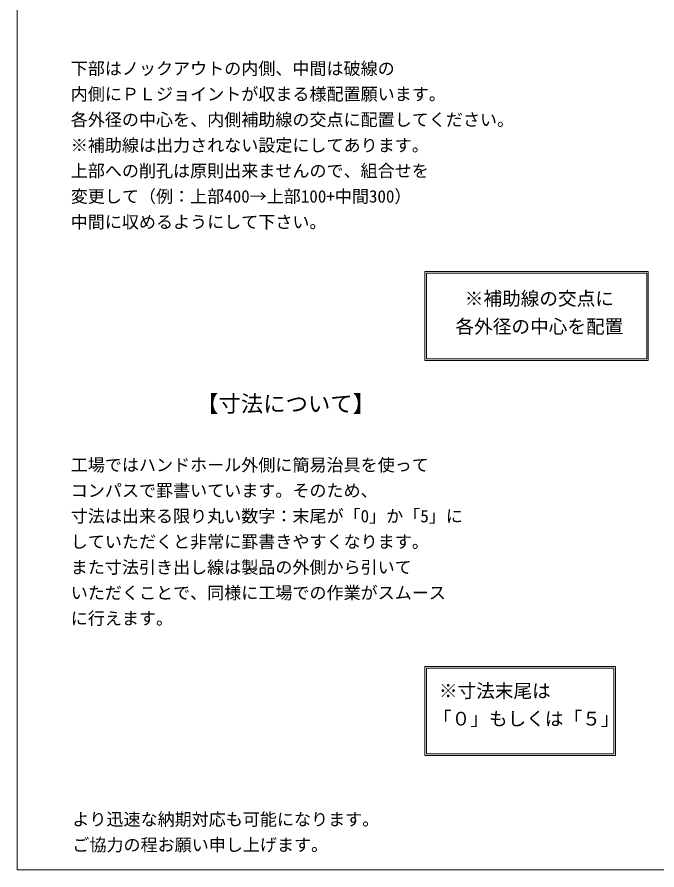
# Model space of a CAD drawing. Units: millimetres, scale not verified. Extents: x -4890 to 4890, y -2327 to 2327.
# Drawn here: x -4890 to -2944, y -1948 to 646 of the extents above; entities that cross this region are included whole.
import ezdxf
from ezdxf.enums import TextEntityAlignment as Align

# ---------------------------------------------------------------- set-up
doc = ezdxf.new("R2010")
doc.units = ezdxf.units.MM
doc.header["$LTSCALE"] = 10
for name, color, linetype, lineweight in [('0-2_waku', 7, 'Continuous', 18), ('0-9_uchigawa', 6, 'Continuous', 18), ('0-E_文字１', 7, 'Continuous', 18)]:
    doc.layers.add(name, color=color, linetype=linetype, lineweight=lineweight)
doc.styles.add('ＭＳ ゴシック', font='')
doc.styles.get('ＭＳ ゴシック').set_extended_font_data('MS Gothic')

msp = doc.modelspace()

# ---------------------------------------------------------------- linework, layer by layer
at = {"layer": '0-2_waku'}
for p, q in [((-4890.06, 2327.48), (-4890.06, -1947.52)), ((-4890.06, -1947.52), (-1830.06, -1947.52)), ((-4890.06, -1947.52), (-1830.06, -1947.52)), ((-4890.06, -1947.52), (-1830.06, -1947.52)), ((-4890.06, -1947.52), (-1830.06, -1947.52))]:
    msp.add_line(p, q, dxfattribs=at)
at = {"layer": '0-9_uchigawa'}
for p, q in [((-3650.52, -398.01), (-3650.52, -128.01)), ((-3650.52, -128.01), (-2970.52, -128.01)), ((-2970.52, -398.01), (-2970.52, -128.01)), ((-3645.52, -393.01), (-3645.52, -133.01)), ((-3645.52, -133.01), (-2975.52, -133.01)), ((-2975.52, -393.01), (-2975.52, -133.01)), ((-3650.52, -398.01), (-2970.52, -398.01)), ((-3645.52, -393.01), (-2975.52, -393.01)), ((-3650.52, -1329.23), (-3070.52, -1329.23)), ((-3650.52, -1599.23), (-3650.52, -1329.23)), ((-3645.52, -1334.23), (-3075.52, -1334.23)), ((-3645.52, -1594.23), (-3645.52, -1334.23)), ((-3075.52, -1594.23), (-3075.52, -1334.23)), ((-3070.52, -1599.23), (-3070.52, -1329.23)), ((-3650.52, -1599.23), (-3070.52, -1599.23)), ((-3645.52, -1594.23), (-3075.52, -1594.23))]:
    msp.add_line(p, q, dxfattribs=at)

# ---------------------------------------------------------------- texts
at = {"layer": '0-E_文字１', "style": 'ＭＳ ゴシック'}
for s, height, p in [('下部はノックアウトの内側、中間は破線の', 38.01, (-4726.76, 458.95)), ('内側にＰＬジョイントが収まる様配置願います。', 38.01, (-4726.76, 381.19)), ('各外径の中心を、内側補助線の交点に配置してください。', 38.01, (-4726.76, 303.43)), ('※補助線は出力されない設定にしてあります。', 38.01, (-4726.76, 225.67)), ('上部への削孔は原則出来ませんので、組合せを', 38.01, (-4726.76, 147.91)), ('変更して（例：上部400→上部100+中間300）', 38.01, (-4726.76, 70.15)), ('中間に収めるようにして下さい。', 38.01, (-4726.76, -7.61)), (' ※補助線の交点に', 41.57, (-3556.97, -243.32)), ('各外径の中心を配置', 41.57, (-3556.97, -328.37)), ('【寸法について】', 49.88, (-4345.71, -569.84)), ('工場ではハンドホール外側に簡易治具を使って', 38.01, (-4726.76, -746.48)), ('コンパスで罫書いています。そのため、', 38.01, (-4726.76, -824.24)), ('寸法は出来る限り丸い数字：末尾が「0」か「5」に', 38.01, (-4726.76, -902)), ('していただくと非常に罫書きやすくなります。', 38.01, (-4726.76, -979.76)), ('また寸法引き出し線は製品の外側から引いて', 38.01, (-4726.76, -1057.52)), ('いただくことで、同様に工場での作業がスムース', 38.01, (-4726.76, -1135.28)), ('に行えます。', 38.01, (-4726.76, -1213.04)), ('※寸法末尾は', 41.57, (-3607.48, -1436.24)), ('「０」もしくは「５」', 41.57, (-3625.32, -1520.88)), ('より迅速な納期対応も可能になります。\u3000', 38.01, (-4721.91, -1823.94)), ('ご協力の程お願い申し上げます。', 38.01, (-4721.91, -1901.7))]:
    msp.add_text(s, height=height, dxfattribs=at).set_placement(p, align=Align.BOTTOM_LEFT)

doc.saveas('drawing.dxf')
